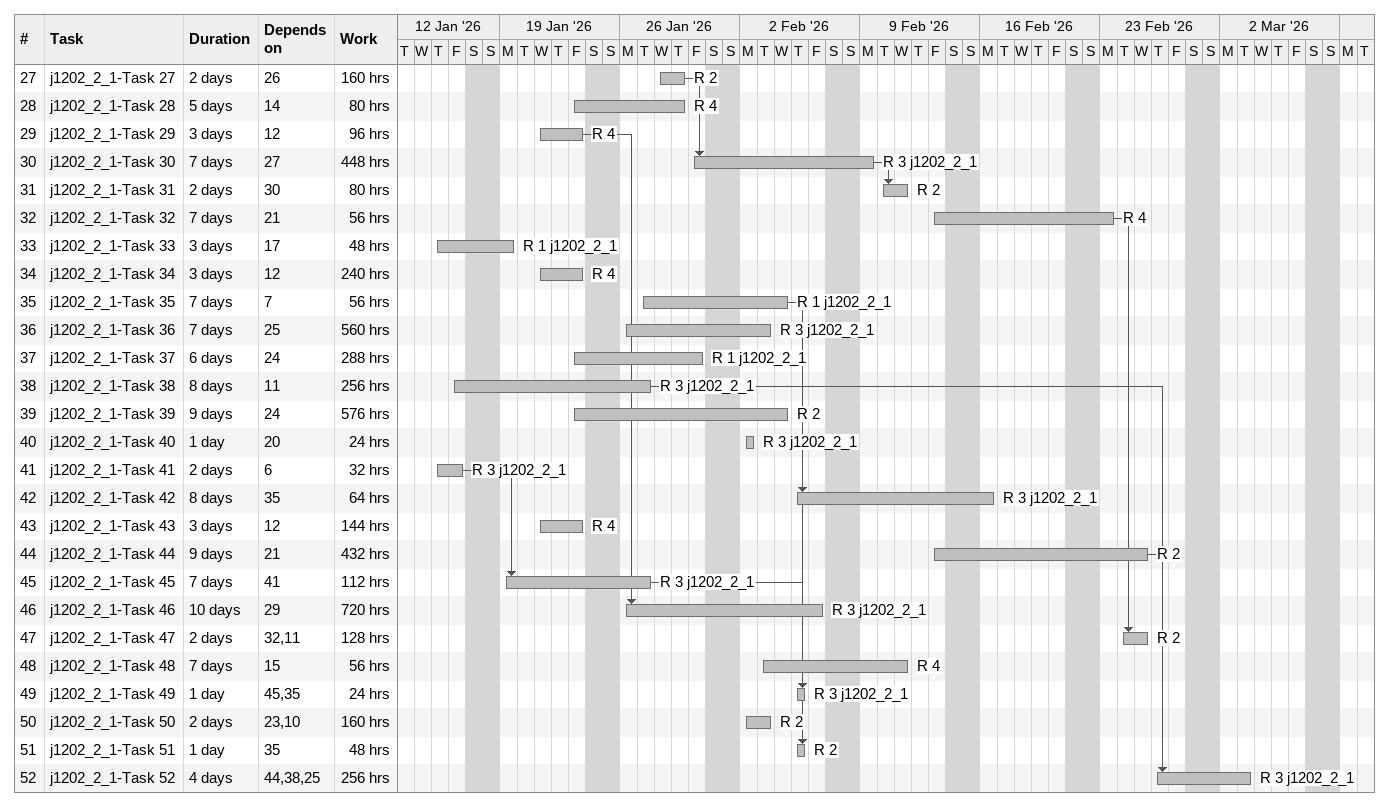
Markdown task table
| ID | Task | Duration | Start | Finish | Predecessors | Resources | Work (h) |
|---|---|---|---|---|---|---|---|
| 27 | j1202_2_1-Task 27 | 2d | 2026-01-28 | 2026-01-29 | 26 | R 2 | 160 |
| 28 | j1202_2_1-Task 28 | 5d | 2026-01-23 | 2026-01-29 | 14 | R 4 | 80 |
| 29 | j1202_2_1-Task 29 | 3d | 2026-01-21 | 2026-01-23 | 12 | R 4 | 96 |
| 30 | j1202_2_1-Task 30 | 7d | 2026-01-30 | 2026-02-09 | 27 | R 3 j1202_2_1 | 448 |
| 31 | j1202_2_1-Task 31 | 2d | 2026-02-10 | 2026-02-11 | 30 | R 2 | 80 |
| 32 | j1202_2_1-Task 32 | 7d | 2026-02-13 | 2026-02-23 | 21 | R 4 | 56 |
| 33 | j1202_2_1-Task 33 | 3d | 2026-01-15 | 2026-01-19 | 17 | R 1 j1202_2_1 | 48 |
| 34 | j1202_2_1-Task 34 | 3d | 2026-01-21 | 2026-01-23 | 12 | R 4 | 240 |
| 35 | j1202_2_1-Task 35 | 7d | 2026-01-27 | 2026-02-04 | 7 | R 1 j1202_2_1 | 56 |
| 36 | j1202_2_1-Task 36 | 7d | 2026-01-26 | 2026-02-03 | 25 | R 3 j1202_2_1 | 560 |
| 37 | j1202_2_1-Task 37 | 6d | 2026-01-23 | 2026-01-30 | 24 | R 1 j1202_2_1 | 288 |
| 38 | j1202_2_1-Task 38 | 8d | 2026-01-16 | 2026-01-27 | 11 | R 3 j1202_2_1 | 256 |
| 39 | j1202_2_1-Task 39 | 9d | 2026-01-23 | 2026-02-04 | 24 | R 2 | 576 |
| 40 | j1202_2_1-Task 40 | 1d | 2026-02-02 | 2026-02-02 | 20 | R 3 j1202_2_1 | 24 |
| 41 | j1202_2_1-Task 41 | 2d | 2026-01-15 | 2026-01-16 | 6 | R 3 j1202_2_1 | 32 |
| 42 | j1202_2_1-Task 42 | 8d | 2026-02-05 | 2026-02-16 | 35 | R 3 j1202_2_1 | 64 |
| 43 | j1202_2_1-Task 43 | 3d | 2026-01-21 | 2026-01-23 | 12 | R 4 | 144 |
| 44 | j1202_2_1-Task 44 | 9d | 2026-02-13 | 2026-02-25 | 21 | R 2 | 432 |
| 45 | j1202_2_1-Task 45 | 7d | 2026-01-19 | 2026-01-27 | 41 | R 3 j1202_2_1 | 112 |
| 46 | j1202_2_1-Task 46 | 10d | 2026-01-26 | 2026-02-06 | 29 | R 3 j1202_2_1 | 720 |
| 47 | j1202_2_1-Task 47 | 2d | 2026-02-24 | 2026-02-25 | 32, 11 | R 2 | 128 |
| 48 | j1202_2_1-Task 48 | 7d | 2026-02-03 | 2026-02-11 | 15 | R 4 | 56 |
| 49 | j1202_2_1-Task 49 | 1d | 2026-02-05 | 2026-02-05 | 45, 35 | R 3 j1202_2_1 | 24 |
| 50 | j1202_2_1-Task 50 | 2d | 2026-02-02 | 2026-02-03 | 23, 10 | R 2 | 160 |
| 51 | j1202_2_1-Task 51 | 1d | 2026-02-05 | 2026-02-05 | 35 | R 2 | 48 |
| 52 | j1202_2_1-Task 52 | 4d | 2026-02-26 | 2026-03-03 | 44, 38, 25 | R 3 j1202_2_1 | 256 |
